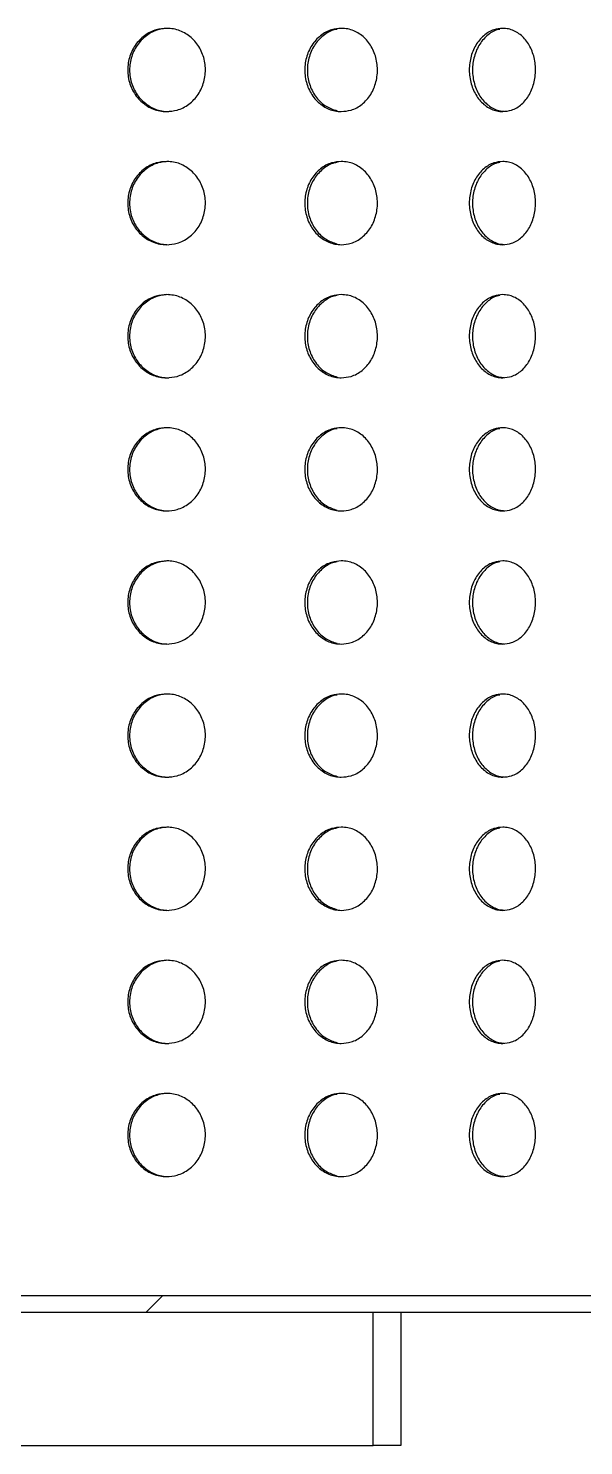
# Model space of a CAD drawing. Header units: millimetres. Extents: x 0 to 594, y 0 to 420.
# Drawn here: x 172.9 to 182.92, y 73.84 to 99.39 of the extents above; entities that cross this region are included whole.
import ezdxf

# ---------------------------------------------------------------- set-up
doc = ezdxf.new("R2010")
doc.units = ezdxf.units.MM

msp = doc.modelspace()

# ---------------------------------------------------------------- hatches: boundary and pattern name
at = {"linetype": 'Continuous', "lineweight": 18}
h = msp.add_hatch(dxfattribs=at)
h.set_pattern_fill('ANSI32', color=256, style=0)
h.paths.add_polyline_path([(197.6166, 76.239), (197.6166, 76.539), (167.9166, 76.539), (167.9166, 76.239)], flags=0)

# ---------------------------------------------------------------- linework, layer by layer
at = {"color": 7, "linetype": 'Continuous', "lineweight": 25}
for p, q in [((197.6166, 76.539), (167.9166, 76.539)), ((197.6166, 76.239), (167.9166, 76.239)), ((179.1166, 73.839), (179.1166, 76.239)), ((179.6166, 76.239), (179.6166, 73.839)), ((154.1166, 73.839), (179.1166, 73.839)), ((179.6166, 73.839), (179.1166, 73.839))]:
    msp.add_line(p, q, dxfattribs=at)
for points, knots in [([(175.3952, 99.389), (175.3324, 99.3839), (175.1915, 99.3724), (174.9887, 99.2676), (174.8171, 99.0904), (174.7098, 98.8608), (174.6795, 98.6061), (174.7303, 98.3546), (174.8565, 98.1349), (175.0431, 97.9737), (175.2338, 97.8977), (175.3536, 97.8912), (175.3952, 97.889)], [0, 0, 0, 0, 0.08595255, 0.1925951, 0.29929311, 0.40619706, 0.51358229, 0.62122511, 0.72871037, 0.83594537, 0.94293417, 1, 1, 1, 1]), ([(175.4318, 99.389), (175.3682, 99.3838), (175.2262, 99.3722), (175.0221, 99.2665), (174.8498, 99.0883), (174.7427, 98.8579), (174.7133, 98.6033), (174.765, 98.3527), (174.8917, 98.1342), (175.0785, 97.9736), (175.2697, 97.8977), (175.3899, 97.8912), (175.4318, 97.889)], [0, 0, 0, 0, 0.0866412, 0.1937219, 0.3008413, 0.4077688, 0.514776, 0.6218155, 0.7287203, 0.8356554, 0.9427637, 1, 1, 1, 1]), ([(175.3952, 97.889), (175.4586, 97.8942), (175.6006, 97.9057), (175.803, 98.0116), (175.973, 98.1904), (176.0779, 98.4212), (176.1063, 98.6758), (176.0555, 98.9258), (175.9313, 99.1437), (175.7473, 99.3041), (175.5574, 99.3803), (175.4371, 99.3867), (175.3952, 99.389)], [0, 0, 0, 0, 0.0865731, 0.1939073, 0.3013106, 0.4084544, 0.5153364, 0.6219473, 0.7285011, 0.8353943, 0.9426944, 1, 1, 1, 1]), ([(178.5451, 99.389), (178.4862, 99.3839), (178.3543, 99.3724), (178.1642, 99.2676), (178.003, 99.0904), (177.9021, 98.8608), (177.8736, 98.6061), (177.9214, 98.3546), (178.04, 98.1349), (178.2152, 97.9737), (178.394, 97.8977), (178.5061, 97.8912), (178.545, 97.889)], [0, 0, 0, 0, 0.0859541, 0.1925959, 0.2992937, 0.4061978, 0.5135832, 0.6212266, 0.7287118, 0.8359461, 0.9429361, 1, 1, 1, 1]), ([(178.471, 99.3703), (178.4532, 99.3681), (178.3623, 99.357), (178.2108, 99.2642), (178.0485, 99.0889), (177.9479, 98.8577), (177.9202, 98.6034), (177.9688, 98.3523), (178.088, 98.1354), (178.2611, 97.9705), (178.4017, 97.9253), (178.4711, 97.903)], [0, 0, 0, 0, 0.0297431, 0.1515424, 0.2733863, 0.3950108, 0.516726, 0.6384781, 0.7600756, 0.8817105, 1, 1, 1, 1]), ([(178.545, 97.889), (178.6043, 97.8942), (178.7371, 97.9057), (178.926, 98.0116), (179.0845, 98.1904), (179.1821, 98.4212), (179.2086, 98.6758), (179.1613, 98.9258), (179.0457, 99.1437), (178.874, 99.3041), (178.6968, 99.3803), (178.5842, 99.3867), (178.5451, 99.389)], [0, 0, 0, 0, 0.0865729, 0.1939081, 0.3013102, 0.4084545, 0.5153364, 0.6219474, 0.7284999, 0.8353951, 0.9426935, 1, 1, 1, 1]), ([(181.4557, 99.389), (181.4021, 99.3839), (181.2818, 99.3724), (181.1079, 99.2676), (180.9604, 99.0904), (180.8678, 98.8608), (180.8417, 98.6061), (180.8855, 98.3546), (180.9943, 98.1349), (181.1546, 97.9737), (181.318, 97.8977), (181.4202, 97.8912), (181.4557, 97.889)], [0, 0, 0, 0, 0.0859537, 0.1925952, 0.299293, 0.4061972, 0.5135826, 0.6212258, 0.7287107, 0.8359472, 0.9429361, 1, 1, 1, 1]), ([(181.4041, 99.3703), (181.3879, 99.3681), (181.3049, 99.357), (181.1664, 99.2642), (181.0178, 99.0889), (180.9256, 98.8578), (180.9002, 98.6033), (180.9448, 98.3527), (181.0539, 98.134), (181.2145, 97.9743), (181.3661, 97.9013), (181.4562, 97.8947), (181.4796, 97.893)], [0, 0, 0, 0, 0.0284444, 0.1448764, 0.2613472, 0.3776109, 0.4939609, 0.6103464, 0.7265834, 0.842856, 0.9593153, 1, 1, 1, 1]), ([(181.4557, 97.889), (181.5098, 97.8942), (181.6308, 97.9057), (181.8025, 98.0116), (181.9463, 98.1904), (182.0349, 98.4212), (182.0588, 98.6758), (182.016, 98.9258), (181.9111, 99.1437), (181.7553, 99.3041), (181.594, 99.3803), (181.4915, 99.3867), (181.4557, 99.389)], [0, 0, 0, 0, 0.0865731, 0.1939076, 0.3013101, 0.4084543, 0.5153362, 0.621947, 0.7285007, 0.8353938, 0.9426932, 1, 1, 1, 1]), ([(175.3952, 96.989), (175.3324, 96.9839), (175.1915, 96.9724), (174.9887, 96.8676), (174.8171, 96.6904), (174.7098, 96.4608), (174.6795, 96.2061), (174.7303, 95.9546), (174.8565, 95.7349), (175.0431, 95.5737), (175.2338, 95.4977), (175.3536, 95.4912), (175.3952, 95.489)], [0, 0, 0, 0, 0.0859525, 0.192595, 0.2992929, 0.4061968, 0.5135832, 0.6212247, 0.7287109, 0.8359451, 0.9429342, 1, 1, 1, 1]), ([(175.4318, 96.989), (175.3682, 96.9838), (175.2262, 96.9722), (175.0221, 96.8665), (174.8498, 96.6883), (174.7427, 96.4579), (174.7133, 96.2033), (174.765, 95.9527), (174.8917, 95.7342), (175.0785, 95.5736), (175.2697, 95.4977), (175.3899, 95.4912), (175.4318, 95.489)], [0, 0, 0, 0, 0.0866412, 0.193722, 0.3008422, 0.4077698, 0.514777, 0.6218153, 0.7287202, 0.8356553, 0.9427636, 1, 1, 1, 1]), ([(175.3952, 95.489), (175.4586, 95.4942), (175.6006, 95.5057), (175.803, 95.6116), (175.973, 95.7904), (176.0779, 96.0212), (176.1063, 96.2758), (176.0555, 96.5258), (175.9313, 96.7437), (175.7473, 96.9041), (175.5574, 96.9803), (175.4371, 96.9867), (175.3952, 96.989)], [0, 0, 0, 0, 0.0865733, 0.1939075, 0.3013108, 0.4084547, 0.5153354, 0.6219475, 0.7285003, 0.8353943, 0.9426944, 1, 1, 1, 1]), ([(178.5451, 96.989), (178.4862, 96.9839), (178.3543, 96.9724), (178.1642, 96.8676), (178.003, 96.6904), (177.9021, 96.4608), (177.8736, 96.2061), (177.9214, 95.9546), (178.04, 95.7349), (178.2152, 95.5737), (178.394, 95.4977), (178.5061, 95.4912), (178.545, 95.489)], [0, 0, 0, 0, 0.085954, 0.1925957, 0.2992934, 0.4061975, 0.513584, 0.6212262, 0.7287124, 0.8359458, 0.9429362, 1, 1, 1, 1]), ([(178.471, 96.9703), (178.4532, 96.9681), (178.3623, 96.957), (178.2108, 96.8642), (178.0485, 96.6889), (177.9479, 96.4577), (177.9202, 96.2034), (177.9688, 95.9524), (178.088, 95.7354), (178.2611, 95.5705), (178.4017, 95.5253), (178.4711, 95.503)], [0, 0, 0, 0, 0.0297431, 0.1515425, 0.2733874, 0.395012, 0.5167272, 0.6384779, 0.7600755, 0.8817104, 1, 1, 1, 1]), ([(178.545, 95.489), (178.6043, 95.4942), (178.7371, 95.5057), (178.926, 95.6116), (179.0845, 95.7904), (179.1821, 96.0212), (179.2086, 96.2758), (179.1613, 96.5258), (179.0457, 96.7437), (178.874, 96.9041), (178.6968, 96.9803), (178.5842, 96.9867), (178.5451, 96.989)], [0, 0, 0, 0, 0.0865731, 0.1939083, 0.3013104, 0.4084547, 0.5153354, 0.6219476, 0.7284991, 0.8353951, 0.9426935, 1, 1, 1, 1]), ([(181.4557, 96.989), (181.4021, 96.9839), (181.2818, 96.9724), (181.1079, 96.8676), (180.9604, 96.6904), (180.8678, 96.4608), (180.8417, 96.2061), (180.8855, 95.9546), (180.9943, 95.7349), (181.1546, 95.5737), (181.318, 95.4977), (181.4202, 95.4912), (181.4557, 95.489)], [0, 0, 0, 0, 0.0859537, 0.192595, 0.2992928, 0.4061969, 0.5135835, 0.6212253, 0.7287113, 0.8359469, 0.9429361, 1, 1, 1, 1]), ([(181.4041, 96.9703), (181.3879, 96.9681), (181.3049, 96.957), (181.1664, 96.8642), (181.0178, 96.6889), (180.9256, 96.4578), (180.9002, 96.2033), (180.9448, 95.9527), (181.0539, 95.734), (181.2145, 95.5743), (181.3661, 95.5014), (181.4562, 95.4947), (181.4796, 95.493)], [0, 0, 0, 0, 0.0284444, 0.1448764, 0.2613482, 0.377612, 0.493962, 0.6103462, 0.7265832, 0.8428558, 0.9593152, 1, 1, 1, 1]), ([(181.4557, 95.489), (181.5098, 95.4942), (181.6308, 95.5057), (181.8025, 95.6116), (181.9463, 95.7904), (182.0349, 96.0212), (182.0588, 96.2758), (182.016, 96.5258), (181.9111, 96.7437), (181.7553, 96.9041), (181.594, 96.9803), (181.4915, 96.9867), (181.4557, 96.989)], [0, 0, 0, 0, 0.0865733, 0.1939078, 0.3013103, 0.4084545, 0.5153352, 0.6219472, 0.7284999, 0.8353938, 0.9426932, 1, 1, 1, 1]), ([(175.3952, 94.589), (175.3324, 94.5839), (175.1915, 94.5724), (174.9887, 94.4675), (174.8171, 94.2904), (174.7098, 94.0608), (174.6795, 93.8061), (174.7303, 93.5546), (174.8565, 93.3349), (175.0431, 93.1737), (175.2338, 93.0977), (175.3536, 93.0912), (175.3952, 93.089)], [0, 0, 0, 0, 0.0859523, 0.1925954, 0.2992933, 0.4061961, 0.5135825, 0.6212253, 0.7287105, 0.8359455, 0.9429342, 1, 1, 1, 1]), ([(175.4318, 94.589), (175.3682, 94.5838), (175.2262, 94.5722), (175.0221, 94.4665), (174.8498, 94.2883), (174.7427, 94.0579), (174.7133, 93.8033), (174.765, 93.5527), (174.8917, 93.3342), (175.0785, 93.1736), (175.2697, 93.0977), (175.3899, 93.0912), (175.4318, 93.089)], [0, 0, 0, 0, 0.0866413, 0.193722, 0.3008414, 0.407769, 0.5147763, 0.6218146, 0.7287205, 0.8356557, 0.9427636, 1, 1, 1, 1]), ([(175.3952, 93.089), (175.4586, 93.0942), (175.6006, 93.1057), (175.803, 93.2116), (175.973, 93.3904), (176.0779, 93.6212), (176.1063, 93.8758), (176.0555, 94.1258), (175.9313, 94.3437), (175.7473, 94.5041), (175.5574, 94.5803), (175.4371, 94.5867), (175.3952, 94.589)], [0, 0, 0, 0, 0.0865733, 0.1939076, 0.3013109, 0.4084548, 0.5153356, 0.6219464, 0.7285003, 0.8353943, 0.9426945, 1, 1, 1, 1]), ([(178.5451, 94.589), (178.4862, 94.5839), (178.3543, 94.5724), (178.1642, 94.4675), (178.003, 94.2904), (177.9021, 94.0608), (177.8736, 93.8061), (177.9214, 93.5546), (178.04, 93.3349), (178.2152, 93.1737), (178.394, 93.0977), (178.5061, 93.0912), (178.545, 93.089)], [0, 0, 0, 0, 0.0859539, 0.1925961, 0.2992939, 0.4061968, 0.5135834, 0.6212268, 0.728712, 0.8359462, 0.9429361, 1, 1, 1, 1]), ([(178.471, 94.5703), (178.4532, 94.5681), (178.3623, 94.557), (178.2108, 94.4642), (178.0485, 94.2889), (177.9479, 94.0577), (177.9202, 93.8034), (177.9688, 93.5524), (178.088, 93.3354), (178.2611, 93.1705), (178.4017, 93.1253), (178.4711, 93.103)], [0, 0, 0, 0, 0.0297431, 0.1515425, 0.2733865, 0.3950111, 0.5167264, 0.6384771, 0.7600759, 0.8817109, 1, 1, 1, 1]), ([(178.545, 93.089), (178.6043, 93.0942), (178.7371, 93.1057), (178.926, 93.2116), (179.0845, 93.3904), (179.1821, 93.6212), (179.2086, 93.8758), (179.1613, 94.1258), (179.0457, 94.3437), (178.874, 94.5041), (178.6968, 94.5803), (178.5842, 94.5867), (178.5451, 94.589)], [0, 0, 0, 0, 0.08657313, 0.19390836, 0.30131045, 0.40845479, 0.51533554, 0.62194657, 0.7284991, 0.83539517, 0.94269361, 1, 1, 1, 1]), ([(181.4557, 94.589), (181.4021, 94.5839), (181.2818, 94.5724), (181.1079, 94.4675), (180.9604, 94.2904), (180.8678, 94.0608), (180.8417, 93.8061), (180.8855, 93.5546), (180.9943, 93.3349), (181.1546, 93.1737), (181.318, 93.0977), (181.4202, 93.0912), (181.4557, 93.089)], [0, 0, 0, 0, 0.0859535, 0.1925955, 0.2992933, 0.4061962, 0.5135828, 0.6212259, 0.7287108, 0.8359472, 0.9429361, 1, 1, 1, 1]), ([(181.4041, 94.5703), (181.3879, 94.5681), (181.3049, 94.557), (181.1664, 94.4642), (181.0178, 94.2889), (180.9256, 94.0578), (180.9002, 93.8033), (180.9448, 93.5527), (181.0539, 93.334), (181.2145, 93.1743), (181.3661, 93.1014), (181.4562, 93.0947), (181.4796, 93.093)], [0, 0, 0, 0, 0.0284444, 0.1448765, 0.2613473, 0.3776111, 0.4939611, 0.6103454, 0.7265836, 0.8428563, 0.9593152, 1, 1, 1, 1]), ([(181.4557, 93.089), (181.5098, 93.0942), (181.6308, 93.1057), (181.8025, 93.2116), (181.9463, 93.3904), (182.0349, 93.6212), (182.0588, 93.8758), (182.016, 94.1258), (181.9111, 94.3437), (181.7553, 94.5041), (181.594, 94.5803), (181.4915, 94.5867), (181.4557, 94.589)], [0, 0, 0, 0, 0.0865733, 0.1939078, 0.3013104, 0.4084546, 0.5153353, 0.6219462, 0.7284999, 0.8353939, 0.9426933, 1, 1, 1, 1]), ([(175.3952, 92.189), (175.3324, 92.1839), (175.1915, 92.1724), (174.9887, 92.0676), (174.8171, 91.8904), (174.7098, 91.6608), (174.6795, 91.4061), (174.7303, 91.1546), (174.8565, 90.9349), (175.0431, 90.7737), (175.2338, 90.6976), (175.3536, 90.6912), (175.3952, 90.689)], [0, 0, 0, 0, 0.0859525, 0.192595, 0.299293, 0.4061969, 0.5135821, 0.6212248, 0.7287101, 0.835945, 0.9429342, 1, 1, 1, 1]), ([(175.4318, 92.189), (175.3682, 92.1838), (175.2262, 92.1722), (175.0221, 92.0665), (174.8498, 91.8883), (174.7427, 91.6579), (174.7133, 91.4033), (174.765, 91.1527), (174.8917, 90.9342), (175.0785, 90.7736), (175.2697, 90.6977), (175.3899, 90.6912), (175.4318, 90.689)], [0, 0, 0, 0, 0.0866412, 0.1937219, 0.3008412, 0.4077687, 0.5147772, 0.6218154, 0.7287203, 0.8356553, 0.9427636, 1, 1, 1, 1]), ([(175.3952, 90.689), (175.4586, 90.6942), (175.6006, 90.7057), (175.803, 90.8116), (175.973, 90.9904), (176.0779, 91.2212), (176.1063, 91.4758), (176.0555, 91.7258), (175.9313, 91.9437), (175.7473, 92.1041), (175.5574, 92.1803), (175.4371, 92.1867), (175.3952, 92.189)], [0, 0, 0, 0, 0.0865733, 0.1939075, 0.3013108, 0.4084547, 0.5153367, 0.6219475, 0.7285003, 0.8353943, 0.9426944, 1, 1, 1, 1]), ([(178.5451, 92.189), (178.4862, 92.1839), (178.3543, 92.1724), (178.1642, 92.0676), (178.003, 91.8904), (177.9021, 91.6608), (177.8736, 91.4061), (177.9214, 91.1546), (178.04, 90.9349), (178.2152, 90.7737), (178.394, 90.6976), (178.5061, 90.6912), (178.545, 90.689)], [0, 0, 0, 0, 0.08595402, 0.19259578, 0.29929354, 0.40619759, 0.51358294, 0.62122634, 0.72871152, 0.83594578, 0.94293614, 1, 1, 1, 1]), ([(178.471, 92.1703), (178.4532, 92.1681), (178.3623, 92.157), (178.2108, 92.0642), (178.0485, 91.8889), (177.9479, 91.6577), (177.9202, 91.4034), (177.9688, 91.1523), (178.088, 90.9354), (178.2611, 90.7705), (178.4017, 90.7253), (178.4711, 90.703)], [0, 0, 0, 0, 0.0297431, 0.1515424, 0.2733863, 0.3950108, 0.5167274, 0.6384781, 0.7600756, 0.8817105, 1, 1, 1, 1]), ([(178.545, 90.689), (178.6043, 90.6942), (178.7371, 90.7057), (178.926, 90.8116), (179.0845, 90.9904), (179.1821, 91.2212), (179.2086, 91.4758), (179.1613, 91.7258), (179.0457, 91.9437), (178.874, 92.1041), (178.6968, 92.1803), (178.5842, 92.1867), (178.5451, 92.189)], [0, 0, 0, 0, 0.0865731, 0.1939083, 0.3013104, 0.4084547, 0.5153366, 0.6219476, 0.7284991, 0.8353951, 0.9426935, 1, 1, 1, 1]), ([(181.4557, 92.189), (181.4021, 92.1839), (181.2818, 92.1724), (181.1079, 92.0676), (180.9604, 91.8904), (180.8678, 91.6608), (180.8417, 91.4061), (180.8855, 91.1546), (180.9943, 90.9349), (181.1546, 90.7737), (181.318, 90.6976), (181.4202, 90.6912), (181.4557, 90.689)], [0, 0, 0, 0, 0.0859537, 0.1925951, 0.2992929, 0.406197, 0.5135824, 0.6212255, 0.7287104, 0.8359468, 0.9429361, 1, 1, 1, 1]), ([(181.4041, 92.1703), (181.3879, 92.1681), (181.3049, 92.157), (181.1664, 92.0642), (181.0178, 91.8889), (180.9256, 91.6578), (180.9002, 91.4033), (180.9448, 91.1527), (181.0539, 90.934), (181.2145, 90.7743), (181.3661, 90.7013), (181.4562, 90.6947), (181.4796, 90.693)], [0, 0, 0, 0, 0.0284444, 0.1448764, 0.2613471, 0.3776109, 0.4939622, 0.6103465, 0.7265834, 0.842856, 0.9593153, 1, 1, 1, 1]), ([(181.4557, 90.689), (181.5098, 90.6942), (181.6308, 90.7057), (181.8025, 90.8116), (181.9463, 90.9904), (182.0349, 91.2212), (182.0588, 91.4758), (182.016, 91.7258), (181.9111, 91.9437), (181.7553, 92.1041), (181.594, 92.1803), (181.4915, 92.1867), (181.4557, 92.189)], [0, 0, 0, 0, 0.08657327, 0.19390778, 0.30131033, 0.40845449, 0.51533643, 0.62194725, 0.72849986, 0.83539382, 0.94269318, 1, 1, 1, 1]), ([(175.3952, 89.789), (175.3324, 89.7839), (175.1915, 89.7724), (174.9887, 89.6676), (174.8171, 89.4904), (174.7098, 89.2608), (174.6795, 89.0061), (174.7303, 88.7546), (174.8565, 88.5349), (175.0431, 88.3737), (175.2338, 88.2977), (175.3536, 88.2912), (175.3952, 88.289)], [0, 0, 0, 0, 0.0859525, 0.192595, 0.2992929, 0.4061968, 0.5135832, 0.6212247, 0.7287109, 0.8359451, 0.9429342, 1, 1, 1, 1]), ([(175.4318, 89.789), (175.3682, 89.7838), (175.2262, 89.7722), (175.0221, 89.6665), (174.8498, 89.4883), (174.7427, 89.2579), (174.7133, 89.0033), (174.765, 88.7527), (174.8917, 88.5342), (175.0785, 88.3736), (175.2697, 88.2977), (175.3899, 88.2912), (175.4318, 88.289)], [0, 0, 0, 0, 0.0866412, 0.1937219, 0.3008421, 0.4077696, 0.5147768, 0.6218151, 0.7287199, 0.8356558, 0.9427636, 1, 1, 1, 1]), ([(175.3952, 88.289), (175.4586, 88.2942), (175.6006, 88.3057), (175.803, 88.4116), (175.973, 88.5904), (176.0779, 88.8212), (176.1063, 89.0758), (176.0555, 89.3258), (175.9313, 89.5437), (175.7473, 89.7041), (175.5574, 89.7803), (175.4371, 89.7867), (175.3952, 89.789)], [0, 0, 0, 0, 0.0865733, 0.1939075, 0.3013108, 0.4084547, 0.5153354, 0.6219475, 0.7285003, 0.8353943, 0.9426944, 1, 1, 1, 1]), ([(178.5451, 89.789), (178.4862, 89.7839), (178.3543, 89.7724), (178.1642, 89.6676), (178.003, 89.4904), (177.9021, 89.2608), (177.8736, 89.0061), (177.9214, 88.7546), (178.04, 88.5349), (178.2152, 88.3737), (178.394, 88.2977), (178.5061, 88.2912), (178.545, 88.289)], [0, 0, 0, 0, 0.085954, 0.1925957, 0.2992934, 0.4061975, 0.513584, 0.6212262, 0.7287124, 0.8359458, 0.9429362, 1, 1, 1, 1]), ([(178.471, 89.7703), (178.4532, 89.7681), (178.3623, 89.757), (178.2108, 89.6642), (178.0485, 89.4889), (177.9479, 89.2577), (177.9202, 89.0034), (177.9688, 88.7524), (178.088, 88.5354), (178.2611, 88.3704), (178.4017, 88.3253), (178.4711, 88.303)], [0, 0, 0, 0, 0.0297429, 0.1515422, 0.2733872, 0.3950117, 0.5167269, 0.6384776, 0.7600751, 0.8817109, 1, 1, 1, 1]), ([(178.545, 88.289), (178.6043, 88.2942), (178.7371, 88.3057), (178.926, 88.4116), (179.0845, 88.5904), (179.1821, 88.8212), (179.2086, 89.0758), (179.1613, 89.3258), (179.0457, 89.5437), (178.874, 89.7041), (178.6968, 89.7803), (178.5842, 89.7867), (178.5451, 89.789)], [0, 0, 0, 0, 0.0865731, 0.1939083, 0.3013104, 0.4084547, 0.5153354, 0.6219476, 0.7284991, 0.8353951, 0.9426935, 1, 1, 1, 1]), ([(181.4557, 89.789), (181.4021, 89.7839), (181.2818, 89.7724), (181.1079, 89.6676), (180.9604, 89.4904), (180.8678, 89.2608), (180.8417, 89.0061), (180.8855, 88.7546), (180.9943, 88.5349), (181.1546, 88.3737), (181.318, 88.2977), (181.4202, 88.2912), (181.4557, 88.289)], [0, 0, 0, 0, 0.0859537, 0.192595, 0.2992928, 0.4061969, 0.5135835, 0.6212253, 0.7287113, 0.8359469, 0.9429361, 1, 1, 1, 1]), ([(181.4041, 89.7703), (181.3879, 89.7681), (181.3049, 89.757), (181.1664, 89.6642), (181.0178, 89.4889), (180.9256, 89.2578), (180.9002, 89.0033), (180.9448, 88.7527), (181.0539, 88.534), (181.2145, 88.3743), (181.3661, 88.3014), (181.4562, 88.2947), (181.4796, 88.293)], [0, 0, 0, 0, 0.02844436, 0.14487638, 0.26134808, 0.37761185, 0.49396179, 0.61034597, 0.7265829, 0.84285638, 0.95931519, 1, 1, 1, 1]), ([(181.4557, 88.289), (181.5098, 88.2942), (181.6308, 88.3057), (181.8025, 88.4116), (181.9463, 88.5904), (182.0349, 88.8212), (182.0588, 89.0758), (182.016, 89.3258), (181.9111, 89.5437), (181.7553, 89.7041), (181.594, 89.7803), (181.4915, 89.7867), (181.4557, 89.789)], [0, 0, 0, 0, 0.0865733, 0.1939078, 0.3013103, 0.4084545, 0.5153352, 0.6219472, 0.7284999, 0.8353938, 0.9426932, 1, 1, 1, 1]), ([(175.3952, 87.389), (175.3324, 87.3839), (175.1915, 87.3724), (174.9887, 87.2675), (174.8171, 87.0903), (174.7098, 86.8608), (174.6795, 86.6061), (174.7303, 86.3546), (174.8565, 86.1349), (175.0431, 85.9737), (175.2338, 85.8977), (175.3536, 85.8912), (175.3952, 85.889)], [0, 0, 0, 0, 0.08595255, 0.1925951, 0.29929311, 0.40619706, 0.51358229, 0.62122511, 0.72871037, 0.83594537, 0.94293417, 1, 1, 1, 1]), ([(175.4318, 87.389), (175.3682, 87.3838), (175.2262, 87.3722), (175.0221, 87.2665), (174.8498, 87.0883), (174.7427, 86.8579), (174.7133, 86.6033), (174.765, 86.3527), (174.8917, 86.1342), (175.0785, 85.9736), (175.2697, 85.8977), (175.3899, 85.8912), (175.4318, 85.889)], [0, 0, 0, 0, 0.0866412, 0.193722, 0.3008414, 0.4077689, 0.5147762, 0.6218157, 0.7287206, 0.8356557, 0.9427636, 1, 1, 1, 1]), ([(175.3952, 85.889), (175.4586, 85.8942), (175.6006, 85.9057), (175.803, 86.0116), (175.973, 86.1904), (176.0779, 86.4212), (176.1063, 86.6758), (176.0555, 86.9258), (175.9313, 87.1437), (175.7473, 87.3041), (175.5574, 87.3803), (175.4371, 87.3867), (175.3952, 87.389)], [0, 0, 0, 0, 0.08657315, 0.19390733, 0.3013115, 0.40845535, 0.51533609, 0.62194693, 0.72850077, 0.83539397, 0.94269453, 1, 1, 1, 1]), ([(178.5451, 87.389), (178.4862, 87.3839), (178.3543, 87.3724), (178.1642, 87.2675), (178.003, 87.0903), (177.9021, 86.8608), (177.8736, 86.6061), (177.9214, 86.3546), (178.04, 86.1349), (178.2152, 85.9737), (178.394, 85.8977), (178.5061, 85.8912), (178.545, 85.889)], [0, 0, 0, 0, 0.0859541, 0.1925959, 0.2992937, 0.4061978, 0.5135832, 0.6212266, 0.7287118, 0.8359461, 0.9429361, 1, 1, 1, 1]), ([(178.545, 85.889), (178.6043, 85.8942), (178.7371, 85.9057), (178.926, 86.0116), (179.0845, 86.1904), (179.1821, 86.4212), (179.2086, 86.6758), (179.1613, 86.9258), (179.0457, 87.1437), (178.874, 87.3041), (178.6968, 87.3803), (178.5842, 87.3867), (178.5451, 87.389)], [0, 0, 0, 0, 0.08657293, 0.19390813, 0.30131106, 0.40845536, 0.51533607, 0.62194707, 0.72849956, 0.8353948, 0.94269363, 1, 1, 1, 1]), ([(181.4557, 87.389), (181.4021, 87.3839), (181.2818, 87.3724), (181.1079, 87.2675), (180.9604, 87.0903), (180.8678, 86.8608), (180.8417, 86.6061), (180.8855, 86.3546), (180.9943, 86.1349), (181.1546, 85.9737), (181.318, 85.8977), (181.4202, 85.8912), (181.4557, 85.889)], [0, 0, 0, 0, 0.0859537, 0.1925952, 0.299293, 0.4061972, 0.5135826, 0.6212258, 0.7287107, 0.8359472, 0.9429361, 1, 1, 1, 1]), ([(181.4557, 85.889), (181.5098, 85.8942), (181.6308, 85.9057), (181.8025, 86.0116), (181.9463, 86.1904), (182.0349, 86.4212), (182.0588, 86.6758), (182.016, 86.9258), (181.9111, 87.1437), (181.7553, 87.3041), (181.594, 87.3803), (181.4915, 87.3867), (181.4557, 87.389)], [0, 0, 0, 0, 0.0865731, 0.1939076, 0.30131103, 0.40845518, 0.51533586, 0.62194668, 0.72850036, 0.83539351, 0.94269329, 1, 1, 1, 1]), ([(178.471, 87.3703), (178.4532, 87.3681), (178.3623, 87.357), (178.2108, 87.2642), (178.0485, 87.0889), (177.9479, 86.8577), (177.9202, 86.6034), (177.9688, 86.3523), (178.088, 86.1354), (178.2611, 85.9705), (178.4017, 85.9253), (178.4711, 85.903)], [0, 0, 0, 0, 0.0297431, 0.1515425, 0.2733865, 0.395011, 0.5167263, 0.6384784, 0.760076, 0.8817109, 1, 1, 1, 1]), ([(181.4041, 87.3703), (181.3879, 87.3681), (181.3049, 87.357), (181.1664, 87.2642), (181.0178, 87.0889), (180.9256, 86.8578), (180.9002, 86.6033), (180.9448, 86.3527), (181.0539, 86.134), (181.2145, 85.9743), (181.3661, 85.9014), (181.4562, 85.8947), (181.4796, 85.893)], [0, 0, 0, 0, 0.0284444, 0.1448765, 0.2613472, 0.3776111, 0.4939611, 0.6103467, 0.7265836, 0.8428563, 0.9593152, 1, 1, 1, 1]), ([(175.3952, 84.989), (175.3324, 84.9839), (175.1915, 84.9724), (174.9887, 84.8676), (174.8171, 84.6904), (174.7098, 84.4608), (174.6795, 84.2061), (174.7303, 83.9546), (174.8565, 83.7349), (175.0431, 83.5737), (175.2338, 83.4977), (175.3536, 83.4912), (175.3952, 83.489)], [0, 0, 0, 0, 0.0859525, 0.192595, 0.299293, 0.4061969, 0.5135833, 0.6212249, 0.7287101, 0.835945, 0.9429342, 1, 1, 1, 1]), ([(175.4318, 84.989), (175.3682, 84.9838), (175.2262, 84.9722), (175.0221, 84.8665), (174.8498, 84.6883), (174.7427, 84.4579), (174.7133, 84.2033), (174.765, 83.9527), (174.8917, 83.7342), (175.0785, 83.5736), (175.2697, 83.4977), (175.3899, 83.4912), (175.4318, 83.489)], [0, 0, 0, 0, 0.0866412, 0.1937219, 0.3008422, 0.4077686, 0.5147771, 0.6218153, 0.7287202, 0.8356553, 0.9427636, 1, 1, 1, 1]), ([(175.3952, 83.489), (175.4586, 83.4942), (175.6006, 83.5057), (175.803, 83.6116), (175.973, 83.7904), (176.0779, 84.0212), (176.1063, 84.2758), (176.0555, 84.5258), (175.9313, 84.7437), (175.7473, 84.9041), (175.5574, 84.9803), (175.4371, 84.9867), (175.3952, 84.989)], [0, 0, 0, 0, 0.0865733, 0.1939075, 0.3013108, 0.4084547, 0.5153367, 0.6219475, 0.7285003, 0.8353943, 0.9426944, 1, 1, 1, 1]), ([(178.5451, 84.989), (178.4862, 84.9839), (178.3543, 84.9724), (178.1642, 84.8676), (178.003, 84.6904), (177.9021, 84.4608), (177.8736, 84.2061), (177.9214, 83.9546), (178.04, 83.7349), (178.2152, 83.5737), (178.394, 83.4977), (178.5061, 83.4912), (178.545, 83.489)], [0, 0, 0, 0, 0.085954, 0.1925958, 0.2992935, 0.4061976, 0.5135842, 0.6212263, 0.7287115, 0.8359458, 0.9429361, 1, 1, 1, 1]), ([(178.471, 84.9703), (178.4532, 84.9681), (178.3623, 84.957), (178.2108, 84.8642), (178.0485, 84.6889), (177.9479, 84.4577), (177.9202, 84.2034), (177.9688, 83.9523), (178.088, 83.7354), (178.2611, 83.5705), (178.4017, 83.5253), (178.4711, 83.503)], [0, 0, 0, 0, 0.0297431, 0.1515424, 0.2733874, 0.3950106, 0.5167273, 0.638478, 0.7600755, 0.8817104, 1, 1, 1, 1]), ([(178.545, 83.489), (178.6043, 83.4942), (178.7371, 83.5057), (178.926, 83.6116), (179.0845, 83.7904), (179.1821, 84.0212), (179.2086, 84.2758), (179.1613, 84.5258), (179.0457, 84.7437), (178.874, 84.9041), (178.6968, 84.9803), (178.5842, 84.9867), (178.5451, 84.989)], [0, 0, 0, 0, 0.0865731, 0.1939083, 0.3013104, 0.4084547, 0.5153366, 0.6219476, 0.7284991, 0.8353951, 0.9426935, 1, 1, 1, 1]), ([(181.4557, 84.989), (181.4021, 84.9839), (181.2818, 84.9724), (181.1079, 84.8676), (180.9604, 84.6904), (180.8678, 84.4608), (180.8417, 84.2061), (180.8855, 83.9546), (180.9943, 83.7349), (181.1546, 83.5737), (181.318, 83.4977), (181.4202, 83.4912), (181.4557, 83.489)], [0, 0, 0, 0, 0.0859537, 0.1925951, 0.2992929, 0.406197, 0.5135836, 0.6212255, 0.7287104, 0.8359468, 0.9429361, 1, 1, 1, 1]), ([(181.4041, 84.9703), (181.3879, 84.9681), (181.3049, 84.957), (181.1664, 84.8642), (181.0178, 84.6889), (180.9256, 84.4578), (180.9002, 84.2033), (180.9448, 83.9527), (181.0539, 83.734), (181.2145, 83.5743), (181.3661, 83.5013), (181.4562, 83.4947), (181.4796, 83.493)], [0, 0, 0, 0, 0.0284444, 0.1448764, 0.2613482, 0.3776108, 0.4939621, 0.6103463, 0.7265833, 0.842856, 0.9593153, 1, 1, 1, 1]), ([(181.4557, 83.489), (181.5098, 83.4942), (181.6308, 83.5057), (181.8025, 83.6116), (181.9463, 83.7904), (182.0349, 84.0212), (182.0588, 84.2758), (182.016, 84.5258), (181.9111, 84.7437), (181.7553, 84.9041), (181.594, 84.9803), (181.4915, 84.9867), (181.4557, 84.989)], [0, 0, 0, 0, 0.08657327, 0.19390778, 0.30131033, 0.40845449, 0.51533643, 0.62194725, 0.72849986, 0.83539382, 0.94269318, 1, 1, 1, 1]), ([(175.3952, 82.589), (175.3324, 82.5839), (175.1915, 82.5724), (174.9887, 82.4675), (174.8171, 82.2904), (174.7098, 82.0608), (174.6795, 81.8061), (174.7303, 81.5546), (174.8565, 81.3349), (175.0431, 81.1737), (175.2338, 81.0977), (175.3536, 81.0912), (175.3952, 81.089)], [0, 0, 0, 0, 0.0859523, 0.1925953, 0.2992924, 0.4061963, 0.5135827, 0.6212242, 0.7287104, 0.8359454, 0.9429341, 1, 1, 1, 1]), ([(175.4318, 82.589), (175.3682, 82.5838), (175.2262, 82.5722), (175.0221, 82.4665), (174.8498, 82.2883), (174.7427, 82.0579), (174.7133, 81.8033), (174.765, 81.5527), (174.8917, 81.3342), (175.0785, 81.1736), (175.2697, 81.0977), (175.3899, 81.0912), (175.4318, 81.089)], [0, 0, 0, 0, 0.0866411, 0.1937223, 0.3008417, 0.4077692, 0.5147764, 0.6218159, 0.7287197, 0.8356556, 0.9427635, 1, 1, 1, 1]), ([(175.3952, 81.089), (175.4586, 81.0942), (175.6006, 81.1057), (175.803, 81.2116), (175.973, 81.3904), (176.0779, 81.6212), (176.1063, 81.8758), (176.0555, 82.1258), (175.9313, 82.3437), (175.7473, 82.5041), (175.5574, 82.5803), (175.4371, 82.5867), (175.3952, 82.589)], [0, 0, 0, 0, 0.0865733, 0.1939074, 0.3013115, 0.4084541, 0.515336, 0.6219468, 0.7285006, 0.8353945, 0.9426946, 1, 1, 1, 1]), ([(178.5451, 82.589), (178.4862, 82.5839), (178.3543, 82.5724), (178.1642, 82.4675), (178.003, 82.2904), (177.9021, 82.0608), (177.8736, 81.8061), (177.9214, 81.5546), (178.04, 81.3349), (178.2152, 81.1737), (178.394, 81.0977), (178.5061, 81.0912), (178.545, 81.089)], [0, 0, 0, 0, 0.0859538, 0.1925961, 0.2992929, 0.406197, 0.5135835, 0.6212257, 0.7287119, 0.8359461, 0.942936, 1, 1, 1, 1]), ([(178.471, 82.5703), (178.4532, 82.5681), (178.3623, 82.557), (178.2108, 82.4642), (178.0485, 82.2889), (177.9479, 82.0577), (177.9202, 81.8034), (177.9688, 81.5523), (178.088, 81.3354), (178.2611, 81.1704), (178.4017, 81.1253), (178.4711, 81.103)], [0, 0, 0, 0, 0.0297429, 0.1515429, 0.2733868, 0.3950114, 0.5167266, 0.6384787, 0.7600751, 0.8817109, 1, 1, 1, 1]), ([(178.545, 81.089), (178.6043, 81.0942), (178.7371, 81.1057), (178.926, 81.2116), (179.0845, 81.3904), (179.1821, 81.6212), (179.2086, 81.8758), (179.1613, 82.1258), (179.0457, 82.3437), (178.874, 82.5041), (178.6968, 82.5803), (178.5842, 82.5867), (178.5451, 82.589)], [0, 0, 0, 0, 0.086573, 0.1939082, 0.301311, 0.4084541, 0.515336, 0.6219469, 0.7284994, 0.8353953, 0.9426937, 1, 1, 1, 1]), ([(181.4557, 82.589), (181.4021, 82.5839), (181.2818, 82.5724), (181.1079, 82.4675), (180.9604, 82.2904), (180.8678, 82.0608), (180.8417, 81.8061), (180.8855, 81.5546), (180.9943, 81.3349), (181.1546, 81.1737), (181.318, 81.0977), (181.4202, 81.0912), (181.4557, 81.089)], [0, 0, 0, 0, 0.0859535, 0.1925954, 0.2992923, 0.4061964, 0.513583, 0.6212248, 0.7287108, 0.8359472, 0.942936, 1, 1, 1, 1]), ([(181.4041, 82.5703), (181.3879, 82.5681), (181.3049, 82.557), (181.1664, 82.4642), (181.0178, 82.2889), (180.9256, 82.0578), (180.9002, 81.8033), (180.9448, 81.5527), (181.0539, 81.334), (181.2145, 81.1743), (181.3661, 81.1014), (181.4562, 81.0947), (181.4796, 81.093)], [0, 0, 0, 0, 0.0284442, 0.1448769, 0.2613476, 0.3776115, 0.4939615, 0.6103471, 0.7265829, 0.8428564, 0.9593153, 1, 1, 1, 1]), ([(181.4557, 81.089), (181.5098, 81.0942), (181.6308, 81.1057), (181.8025, 81.2116), (181.9463, 81.3904), (182.0349, 81.6212), (182.0588, 81.8758), (182.016, 82.1258), (181.9111, 82.3437), (181.7553, 82.5041), (181.594, 82.5803), (181.4915, 82.5867), (181.4557, 82.589)], [0, 0, 0, 0, 0.0865732, 0.1939076, 0.301311, 0.4084539, 0.5153358, 0.6219466, 0.7285002, 0.835394, 0.9426933, 1, 1, 1, 1]), ([(175.3952, 80.189), (175.3324, 80.1839), (175.1915, 80.1724), (174.9887, 80.0676), (174.8171, 79.8904), (174.7098, 79.6608), (174.6795, 79.4061), (174.7303, 79.1546), (174.8565, 78.9349), (175.0431, 78.7737), (175.2338, 78.6977), (175.3536, 78.6912), (175.3952, 78.689)], [0, 0, 0, 0, 0.0859527, 0.1925952, 0.2992922, 0.4061961, 0.5135826, 0.6212241, 0.7287104, 0.8359453, 0.9429341, 1, 1, 1, 1]), ([(175.4318, 80.189), (175.3682, 80.1838), (175.2262, 80.1722), (175.0221, 80.0665), (174.8498, 79.8883), (174.7427, 79.6579), (174.7133, 79.4033), (174.765, 79.1527), (174.8917, 78.9342), (175.0785, 78.7736), (175.2697, 78.6977), (175.3899, 78.6912), (175.4318, 78.689)], [0, 0, 0, 0, 0.08664124, 0.19372251, 0.30084279, 0.40777034, 0.51477634, 0.62181586, 0.72871965, 0.83565558, 0.94276351, 1, 1, 1, 1]), ([(175.3952, 78.689), (175.4586, 78.6942), (175.6006, 78.7057), (175.803, 78.8116), (175.973, 78.9904), (176.0779, 79.2212), (176.1063, 79.4758), (176.0555, 79.7258), (175.9313, 79.9437), (175.7473, 80.1041), (175.5574, 80.1803), (175.4371, 80.1867), (175.3952, 80.189)], [0, 0, 0, 0, 0.0865733, 0.1939075, 0.3013117, 0.4084544, 0.5153364, 0.6219485, 0.7285002, 0.8353942, 0.9426943, 1, 1, 1, 1]), ([(178.5451, 80.189), (178.4862, 80.1839), (178.3543, 80.1724), (178.1642, 80.0676), (178.003, 79.8904), (177.9021, 79.6608), (177.8736, 79.4061), (177.9214, 79.1546), (178.04, 78.9349), (178.2152, 78.7737), (178.394, 78.6977), (178.5061, 78.6912), (178.545, 78.689)], [0, 0, 0, 0, 0.0859542, 0.1925959, 0.2992928, 0.4061968, 0.5135835, 0.6212256, 0.7287119, 0.8359461, 0.942936, 1, 1, 1, 1]), ([(178.471, 80.1703), (178.4532, 80.1681), (178.3623, 80.157), (178.2108, 80.0642), (178.0485, 79.8889), (177.9479, 79.6577), (177.9202, 79.4034), (177.9688, 79.1524), (178.088, 78.9354), (178.2611, 78.7705), (178.4017, 78.7253), (178.4711, 78.703)], [0, 0, 0, 0, 0.0297427, 0.1515428, 0.2733878, 0.3950124, 0.5167263, 0.6384785, 0.760075, 0.8817108, 1, 1, 1, 1]), ([(178.545, 78.689), (178.6043, 78.6942), (178.7371, 78.7057), (178.926, 78.8116), (179.0845, 78.9904), (179.1821, 79.2212), (179.2086, 79.4758), (179.1613, 79.7258), (179.0457, 79.9437), (178.874, 80.1041), (178.6968, 80.1803), (178.5842, 80.1867), (178.5451, 80.189)], [0, 0, 0, 0, 0.0865731, 0.1939083, 0.3013112, 0.4084544, 0.5153364, 0.6219486, 0.728499, 0.835395, 0.9426934, 1, 1, 1, 1]), ([(181.4557, 80.189), (181.4021, 80.1839), (181.2818, 80.1724), (181.1079, 80.0676), (180.9604, 79.8904), (180.8678, 79.6608), (180.8417, 79.4061), (180.8855, 79.1546), (180.9943, 78.9349), (181.1546, 78.7737), (181.318, 78.6977), (181.4202, 78.6912), (181.4557, 78.689)], [0, 0, 0, 0, 0.0859539, 0.1925953, 0.2992922, 0.4061962, 0.5135829, 0.6212248, 0.7287107, 0.8359471, 0.942936, 1, 1, 1, 1]), ([(181.4041, 80.1703), (181.3879, 80.1681), (181.3049, 80.157), (181.1664, 80.0642), (181.0178, 79.8889), (180.9256, 79.6578), (180.9002, 79.4033), (180.9448, 79.1527), (181.0539, 78.934), (181.2145, 78.7743), (181.3661, 78.7014), (181.4562, 78.6947), (181.4796, 78.693)], [0, 0, 0, 0, 0.0284442, 0.1448769, 0.2613487, 0.3776125, 0.4939612, 0.6103468, 0.7265826, 0.8428562, 0.959315, 1, 1, 1, 1]), ([(181.4557, 78.689), (181.5098, 78.6942), (181.6308, 78.7057), (181.8025, 78.8116), (181.9463, 78.9904), (182.0349, 79.2212), (182.0588, 79.4758), (182.016, 79.7258), (181.9111, 79.9437), (181.7553, 80.1041), (181.594, 80.1803), (181.4915, 80.1867), (181.4557, 80.189)], [0, 0, 0, 0, 0.0865733, 0.1939078, 0.3013112, 0.4084542, 0.5153362, 0.6219482, 0.7284998, 0.8353937, 0.9426931, 1, 1, 1, 1])]:
    msp.add_open_spline(points, degree=3, knots=knots, dxfattribs=at)

doc.saveas('drawing.dxf')
